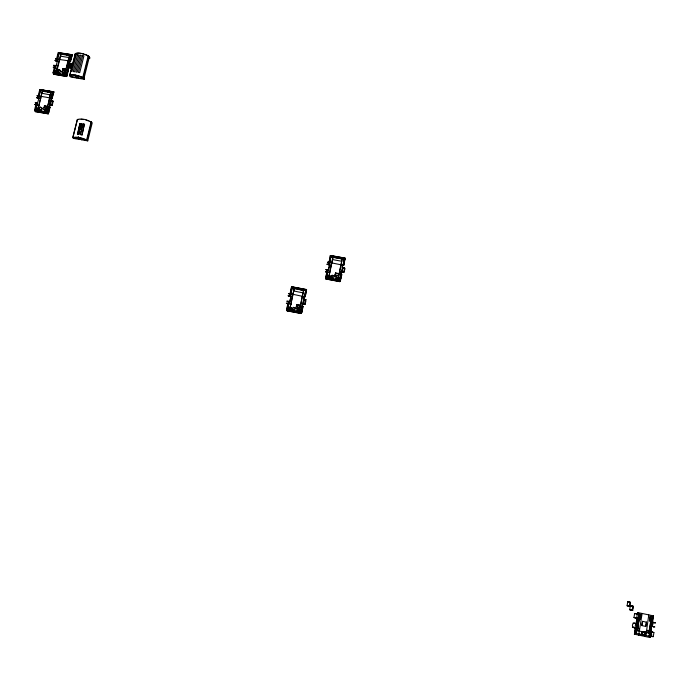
<?xml version="1.0" encoding="UTF-8"?>
<svg xmlns="http://www.w3.org/2000/svg" width="690" height="690" viewBox="0 0 690 690"><rect width="100%" height="100%" fill="white"/><g stroke="black" fill="none" stroke-linecap="round" stroke-linejoin="round"><path stroke-width="1.03" d="M39.235 110.081C46.213 111.125 32.965 107.502 41.003 111.987M290.205 294.018L289.162 293.768L289.61 293.974M301.064 303.41L305.437 304.057L304.963 303.747L305.86 299.607C307.688 300.202 301.703 298.572 304.902 299.814M638.63 616.144L639.268 614.057C640.579 613.531 634.722 643.184 636.284 630.367M636.094 633.42L639.268 614.057L639.708 616.394L637.388 630.651L639.035 618.706L640.363 618.999L641.01 614.411L640.363 618.999M643.365 632.644C642.571 630.953 649.635 633.558 641.76 631.428L641.26 634.481M644.055 631.919L643.779 631.954M644.451 633.144L644.477 635.283L641.717 634.679L644.141 635.231L642.373 634.817L642.994 634.973M645.745 626.442L646.444 622.173L645.745 626.442L641.769 625.571L642.476 621.319L646.444 622.173M646.09 631.247L645.383 636.551L645.573 635.404M648.807 633.066L649.204 630.66L647.487 630.281L647.099 632.687M644.357 632.083L642.2 631.617L649.023 633.144L651.36 618.87L649.92 618.551L649.419 620.922L650.17 616.36L652.516 616.877L649.35 636.266L635.801 633.308L638.992 613.979L641.286 614.488M648.962 631.428L649.023 633.144M650.903 619.586L649.204 630.66M651.144 618.818L650.748 621.216L649.419 620.922M649.023 636.145L649.35 634.179M649.67 632.187L652.188 616.791M649.506 634.239L649.35 636.266M650.075 635.947L649.989 637.534L650.075 635.947L653.258 636.646L653.922 632.558L650.739 631.868L651.507 627.193M652.326 622.19L653.361 615.851L652.49 622.242L655.5 622.88L652.49 622.242M652.611 632.264L653.12 632.385L650.903 631.919L651.662 626.253L654.836 626.943L652.171 626.365M653.258 636.646C649.782 637.87 649.583 631.048 652.55 632.238M653.534 626.658L654.034 626.77L652.257 626.399L652.921 622.337M652.455 636.473L651.42 636.258L651.722 634.214M632.808 610.409L632.152 610.27L632.808 606.208L630.35 605.691L629.668 609.736L630.945 610.012L629.668 609.736M632.307 610.305L632.989 606.251L631.781 605.993M632.385 610.322L632.989 606.251M632.799 606.208L631.514 605.932L633.334 606.32L632.661 610.374L630.807 609.986M635.007 627.736L633.8 627.477L635.369 627.788L634.464 634.205L635.516 627.84C630.695 628.693 631.919 620.888 636.189 623.769L637.111 618.18L635.395 617.809L637.111 618.18M633.963 617.498L635.249 617.783L633.972 617.507L634.636 613.445L637.784 614.117L637.888 612.565L637.784 614.117M635.093 627.753L635.68 623.665L634.472 623.406L636.189 623.769M636.689 618.093L637.284 614.014L636.068 613.746L637.638 614.083M636.042 623.717L636.965 618.136M635.982 631.212L638.336 616.989M639.268 617.938L639.535 616.343L640.932 616.653M638.888 633.972L638.707 635.111L642.114 613.462M642.632 621.362L641.769 625.571M627.081 605.76L627.753 601.715L630.393 602.275L629.711 606.32L627.081 605.76L628.288 606.018M629.711 606.32L628.512 606.062L629.539 606.286L630.22 602.241L629.332 602.051M343.508 268.074L342.395 267.496L343.085 267.616L342.223 271.679L343.379 272.196L341.774 272.136L342.757 264.943C339.98 270.946 347.863 264.149 343.663 272.032L344.094 272.369L339.747 271.765M344.043 271.42L344.465 269.393M331.355 265.184L326.836 264.244L329.294 264.762L330.924 256.766L333.02 257.336L329.044 276.026L330.795 276.345L328.957 275.836M337.229 279.114C344.043 281.158 336.142 276.871 337.013 280.123L329.104 278.674L329.216 277.432L326.465 276.923M329.104 278.674L329.216 277.432M328.406 278.855L330.294 279.2L330.708 276.155L332.287 276.164L331.959 275.215L334.21 275.776L333.503 278.631L335.987 280.106L336.418 278.079M335.107 275.025L335.538 272.998L338.557 273.551L338.195 275.733L335.107 275.025L338.195 275.733M338.704 257.948L338.85 257.275L330.269 255.723L328.613 264.615L329.406 264.977L330.812 256.525L338.885 258.396M335.176 275.181L335.538 272.998M340.386 258.483L340.524 257.81L338.945 257.525L338.807 258.198L340.386 258.483L340.429 257.56L341.084 257.68L341.041 258.603L344.293 259.19L343.068 264.995L341.041 264.632L338.574 276.863M341.041 258.603L341.084 257.68M337.013 280.123L337.125 278.881M338.126 275.577L338.557 273.551M341.3 263.977L342.318 257.905L345.035 258.396L343.801 265.245L342.904 265.296M342.318 257.905L338.385 277.734L334.141 275.897M338.687 277.406L338.643 278.312L338.687 277.406L341.076 278.165M341.196 274.879L340.955 274.301L341.791 274.775L340.748 274.473L341.326 271.731L339.756 280.606M343.603 263.502L343.206 265.348L344.198 258.948L342.171 258.578M339.98 279.614L340.092 278.363L338.548 278.079M325.663 278.018L327.302 269.661L327.991 269.781L326.249 277.941L327.836 277.854L327.724 278.398L325.663 278.018L325.775 277.484L325.827 278.95L339.765 281.649C338.73 279.709 341.593 280.312 339.954 280.269M339.765 281.649L341.645 274.422M343.801 265.245L345.129 258.129L330.821 255.533L331.217 256.464L330.821 255.533M338.29 280.149L340.446 280.735L341.791 274.775M330.251 256.482L330.269 255.723M325.844 277.622L327.06 271.92M329.044 262.623L330.105 257.637M328 262.588C325.637 261.519 331.976 262.096 328.854 264.417L329.035 264.831M332.942 257.137L328.82 276.509L326.68 275.905L326.577 277.156L329.32 277.656M331.053 256.068L330.941 256.611L332.399 257.085M326.301 279.036L326.56 277.811M326.379 279.183L326.448 278.355L339.911 280.968M329.553 264.675L326.827 275.232L329.121 276.181M328.561 270.428L329.518 265.935M332.313 256.861L332.425 256.318L330.372 255.947M327.836 277.854L327.819 278.605L327.621 278.191M328.707 276.276L328.854 275.603M300.245 289.774L300.159 288.679L291.473 287.066L289.584 295.777L290.939 296.502L289.74 302.013L290.731 297.424M299.831 305.239L299.469 307.455L296.321 306.74L296.769 304.67L299.831 305.239L296.769 304.67M296.415 306.886L296.864 304.816M301.797 289.895L301.944 289.205L300.288 288.903L300.141 289.593L301.797 289.895L301.815 288.981L302.427 289.093L302.401 290.007L305.696 290.619L304.419 296.545L302.367 296.165L300.685 305.196M300.4 305.946L299.632 309.517L297.787 309.172L295.863 311.544C300.34 313.001 294.104 305.946 301.427 310.422M302.401 290.007L302.427 289.093M289.429 301.953L288.386 301.288L286.574 309.612L298.192 311.984L298.287 310.733L301.211 311.466L298.287 310.733M298.192 311.984L298.416 310.94M303.393 292.068L303.669 289.326L306.532 290.041L304.445 289.653L304.437 290.404L304.445 289.653M303.669 289.326L299.632 309.517M302.66 295.475L303.117 292.715M299.874 309.232L299.865 310.129L299.874 309.232L302.341 309.974M300.944 313.363L301.211 312.113L301.866 312.182L303.091 306.515L302.013 306.222L302.617 303.419L301.582 309.732L295.458 308.585M304.385 299.253L303.686 303.721L303.117 303.79L303.695 299.115L305.601 299.745L303.505 299.279L304.109 296.484L302.927 303.479L304.713 303.867L303.669 303.669L304.109 303.841M303.091 306.515L302.194 306.067L300.969 312.484M303.522 290.016L306.489 290.723L305.178 296.786L304.609 296.864L305.696 290.619M305.834 289.912L305.834 290.663L306.489 290.723M288.791 310.198L286.704 309.801L286.824 309.249L286.893 310.724L287.471 310.949L301.03 313.502L301.09 312.665L287.618 310.259M299.572 312.216L301.668 312.613L302.893 306.196M305.178 296.786L306.412 289.835M301.03 313.502L302.194 310.664M306.308 290.749L306.576 289.515L292.086 286.833L291.974 287.351M305.403 303.074L305.851 301.004M286.911 309.379L288.179 303.557M290.24 294.069L291.482 287.825M289.076 301.418L287.376 310.811M290.619 296.45L292.017 287.885L300.003 289.36M290.197 310.474L290.421 309.439L287.635 308.922L287.721 307.671L289.912 308.266L294.207 288.489L292.017 287.885M292.163 288.11L290.481 296.252L287.989 295.725L292.577 296.683M289.774 308.059L289.921 307.361L287.868 306.981L288.222 307.498M294.207 288.489L290.18 307.749L291.948 308.076L288.015 307.188L289.222 301.634L286.781 301.176L288.558 301.59L287.514 301.34L287.963 301.547M290.05 310.267L290.274 309.232L287.635 308.922M288.575 310.44L291.439 310.983L291.836 307.913M292.819 308.309L292.422 310.164L293.181 311.302M292.508 310.302L292.914 308.456M37.079 105.199L35.966 104.449M39.951 107.312L40.572 107.286M78.453 136.68L78.212 137.646L79.635 137.888L81.299 139.76L87.751 140.881L92.244 122.786C88.251 119.931 82.153 118.059 77.289 119.543L72.752 137.629L73.451 138.397L79.893 139.518L80.126 138.561L79.445 137.784L79.203 138.75L72.924 137.534L77.461 119.439L78.72 119.499M80.851 138.035L80.618 138.992L87.078 140.113L87.751 140.881M84.37 124.234L82.007 135.016L84.37 124.234L82.878 123.907L80.256 134.395L80.954 134.766M81.299 139.76L81.541 138.802M83.274 78.539L82.852 77.168M75.314 75.15L77.125 77.453L76.969 78.073L75.158 75.779L76.426 75.995L78.237 78.289L84.43 79.316L84.068 78.022M89.088 58.141L89.717 58.245L89.881 57.624L87.492 55.424A8.09 2.467 16.3 0 0 75.59 53.475L69.647 75.624L70.785 77.047L76.969 78.073M79.919 123.475L77.556 134.248L79.919 123.475L81.506 123.915L80.075 129.634M81.256 123.622L78.634 134.11L77.297 133.955M78.884 134.395L79.6 131.54M80.506 134.679L82.878 123.907M70.406 75.745L70.242 76.374L76.435 77.401L76.59 76.78M76.426 75.995L76.59 75.365L78.393 77.66L78.237 78.289M77.867 76.987L77.711 77.616L83.913 78.651L89.364 56.925L88.734 56.822M66.214 74.072L63.678 73.649L63.747 74.96L56.468 73.752L56.399 72.441L53.872 72.019M67.853 54.389L66.404 54.148L66.24 54.769L67.698 55.01L67.551 54.001L67.396 54.622L72.114 55.778L72.286 54.743L58.21 52.466L56.2 60.34L56.658 60.918L57.589 61.393L56.83 60.444L58.685 53.19L61.091 54.2L56.692 71.441L54.269 70.458L54.579 70.837L55.864 65.809L53.665 65.334L54.294 65.921L53.768 65.274M47.886 106.088L46.851 110.159L50.888 91.451L50.913 94.245M48.309 104.457L50.465 94.711M46.722 109.607L46.877 110.59L46.722 109.607L49.266 110.486M51.931 92.71L51.776 91.882L53.044 92.098M56.468 73.752L56.399 72.441M48.749 112.505L50.068 107.33L49.594 106.803L48.956 106.7L47.507 112.384L48.749 112.505L48.127 113.867L35.776 111.754L35.121 111.452L35.121 110.176M50.706 104.742L51.612 104.94L50.387 105.009L49.611 104.138L50.568 100.361L53.285 101.301L52.742 101.465M50.888 91.451L53.673 92.201L51.992 98.687L51.224 97.808L52.604 92.4L50.732 92.081M50.068 107.33L48.99 107.002L49.637 104.449L50.387 105.009M51.06 101.189L50.603 100.671L51.25 98.118L51.992 98.687L53.277 93.668M56.132 74.175L57.874 74.46L57.417 73.908L58.409 70.164L57.96 69.699L58.71 69.604L60.349 70.346L59.659 72.985L62.971 75.098L63.609 72.597L59.357 70.32M50.163 103.552L50.646 101.663M52.138 95.806L51.534 98.17L38.95 95.97M52.725 93.512L52.337 95.022L52.026 94.659M47.921 113.634L50.103 104.966M50.879 105.053C47.446 102.37 56.192 107.174 50.241 104.25L51.707 98.644M52.328 98.454L51.854 97.92L53.397 91.874M48.127 113.867L49.732 107.562L48.956 106.7M40.589 90.123L40.719 89.64L53.924 91.865L53.734 92.926M66.481 55.079L66.102 53.76L66.844 54.717M63.032 68.81L62.548 70.682L62.825 68.56L65.809 69.276L62.825 68.56M68.008 54.717L68.163 54.096M69.293 54.286L69.673 55.605L66.99 66.18M63.48 70.837L65.334 71.148L65.61 69.026M67.698 73.175L65.188 72.269L65.024 72.898L66.456 73.131M65.541 71.864L66.516 69.086M65.11 74.641L64.981 75.141L66.887 75.452L65.981 75.012L67.404 69.38L68.043 69.483L68.491 70.052L66.568 76.556L53.596 74.184L54.036 72.795L55.304 73.002L55.459 73.839L54.898 73.166M70.302 55.58L70.164 54.734L72.062 55.045L70.63 60.53M65.386 74.977L65.257 75.477L64.713 74.796M68.051 66.844L70.026 67.68L68.793 67.784L68.051 66.844L69 63.101L70.087 63.782L69.612 65.654M72.114 55.778L70.38 61.522L69.638 60.573L71.001 55.209M68.491 70.052L67.422 69.707L68.069 67.18M70.095 61.479L69.457 63.998L69.017 63.437L69.656 60.91L70.38 61.522M71.424 54.941L71.303 55.442L70.035 55.226M66.516 74.451L66.758 73.511L63.454 73.218M70.208 59.918L70.432 57.46M70.923 57.098L71.303 55.605L69.431 55.295L65.05 72.571L65.334 73.269L65.188 72.269M68.043 69.483L66.361 76.314M68.681 66.956L69.63 63.204M70.725 61.255L70.277 60.677L71.794 54.691L72.062 55.045M67.862 70.268L68.793 67.784M66.568 76.556L67.542 73.804M67.353 73.433L68.146 70.311M71.044 63.575L70.095 67.327L70.604 67.974L69.492 67.12L68.405 67.327L70.604 67.974L71.682 64.067L69.328 63.377L69.69 63.834M34.793 110.469L34.923 109.969L35.431 110.581L35.561 110.072L36.82 110.288L36.691 110.797L34.5 110.159L36.449 102.56L37.079 102.672L35.13 110.262M38.752 98.342L37.743 97.532L39.779 89.579L47.688 90.916L48.257 91.572L40.253 90.321L38.373 97.635C40.106 100.274 33.008 95.746 38.812 98.092M38.2 97.73C41.124 95.332 35.009 95.134 37.924 96.29M47.748 111.435L45.212 110.995L45.29 112.297L37.993 111.047L38.235 110.098L35.699 109.667L35.621 108.373L37.812 109.046L42.435 90.994L40.253 90.321M40.572 90.683L38.7 97.997L40.822 98.592M35.561 111.521L35.561 110.072M38.985 98.04L36.104 108.097L35.785 107.744L38.235 108.692L42.435 90.994M35.776 111.754L35.725 110.892L48.291 113.238M37.484 108.692L37.648 108.063M37.113 110.607L36.984 111.107L36.398 110.486M37.993 111.047L37.916 109.753L35.38 109.322L35.699 109.667M37.683 111.426L39.416 111.72L38.942 111.211L39.666 108.399M41.133 110.409L41.823 107.761L40.158 107.045L39.658 107.433M47.688 90.916L48.102 92.193M44.608 106.036L44.126 107.925L44.393 105.794L47.394 106.51L44.393 105.794M55.304 73.002L55.174 73.502L53.001 72.855L54.924 65.326L56.149 65.861L57.417 60.875M53.277 73.192L53.406 72.692L53.915 73.295M53.63 72.959L55.554 65.429M49.042 91.796L49.758 91.261L49.042 91.796L49.352 92.158L49.197 91.166M60.849 53.889L56.287 71.769L54.113 71.079L54.182 72.398L56.709 72.812M58.986 53.578L57.279 61.143L54.915 60.444L59.245 61.444M54.036 74.253L54.036 72.795M54.243 74.503L54.191 73.632L66.723 75.935M60.246 53.622L58.357 53.311L60.522 53.975L60.375 53.13L60.651 53.475L59.392 53.268M55.976 71.389L56.132 70.768M45.048 108.08L46.911 108.399L47.179 106.269M51.284 101.042L50.905 100.619L51.854 101.068M55.321 65.895L54.346 65.567L54.855 65.895M44.496 110.564L43.16 111.927L44.522 112.401L45.169 109.874L40.839 107.718M62.945 73.269L61.626 74.615L62.971 75.098M72.286 54.743L68.974 54.424M53.924 91.865L42.392 90.131M53.527 92.667L53.32 92.425M57.779 59.176L55.416 58.486L55.787 58.952M36.975 105.251L36.423 104.656L36.906 102.767C39.114 103.448 33.103 101.689 36.147 103.198M72.752 137.629C77.461 136.128 82.679 138.328 87.078 140.113L91.58 121.992L89.562 121.354M73.804 137.81L78.876 137.715L86.63 139.906L91.14 121.776L90.528 121.811M329.63 262.787L328.889 262.191M290.852 294.225L288.437 293.595L290.171 294.035M333.606 275.759L332.908 275.413M288.756 303.867L286.333 303.246L288.075 303.841M57.417 73.908L58.59 73.675M345.129 258.129L331.364 255.792M55.493 67.784L53.19 67.206L54.726 68.051M344.577 258.879L344.517 258.716M38.942 111.211L40.098 111.012M39.261 105.751L34.716 104.44L36.285 105.242M306.576 289.515L306.429 290.197L304.557 289.852M327.991 269.781L325.689 269.574L327.051 270.152M344.681 268.384L344.517 267.97M84.758 54.484A7.504 2.286 16.3 0 1 88.156 56.045L82.697 77.797A7.53 2.174 16.1 0 0 75.296 75.262A7.53 2.174 16.1 0 0 70.277 75.728L69.733 75.538L75.236 53.82L75.779 54.018A7.504 2.286 16.3 0 1 76.116 53.682M288.075 303.678L287.066 303.41L288.11 303.635M632.359 627.15L633.661 627.408M58.15 72.303L59.167 72.795L54.424 71.458M330.139 278.863L331.718 278.872M327.716 272.119C324.507 270.42 325.749 272.964 327.267 271.851L327.871 270.195L327.302 269.661M343.827 272.438L341.645 271.782L342.766 267.651M36.173 105.009L35.406 104.656L36.398 104.94M291.232 310.673L292.793 310.724M305.187 304.109L304.342 304.023M81.092 119.292L83.412 119.56M80.178 123.769L81.506 123.915M653.87 632.558L652.507 632.282M294.242 307.611L293.414 307.404M643.805 635.145L643.184 634.981M333.037 275.543L332.287 275.405L332.692 275.638M288.204 301.728L289.533 301.694M75.779 54.018L75.141 53.906L75.728 54.691M88.156 56.045L88.794 56.149L83.326 77.901L84.43 79.316M75.029 54.372L76.297 54.579L72.053 71.372L70.777 71.156M88.57 57.442L89.717 58.245M60.78 53.078L62.825 53.415M64.877 53.751L66.921 54.087M63.644 53.967L68.534 54.769M58.685 53.19L65.938 54.381M61.091 54.2L69.673 55.605M56.684 58.434L59.728 59.547L69.94 60.962M69.638 60.573L70.277 60.677M56.2 60.34L56.83 60.444M68.353 67.232L66.723 67.223M54.441 67.197L55.079 67.301M55.39 67.68L57.701 68.543M62.35 70.432L65.136 70.898M56.442 71.148L58.055 71.415M61.35 71.958L66.913 72.881L66.611 72.51M57.77 72.666C64.722 73.623 51.56 70.009 59.452 74.727M66.378 74.848L67.197 75.175M53.001 72.855L56.166 73.382M63.446 74.589L67.085 75.262M71.035 75.857L69.647 75.624L70.087 75.219A8.116 2.346 16.1 0 1 82.015 77.202L83.326 77.901L82.697 77.797M84.585 78.695L83.887 78.177M60.487 74.9L62.566 75.245M53.596 74.184L66.801 76.383M49.516 91.529L48.007 91.278L47.843 91.908L49.352 92.158M51.207 91.822L50.068 91.623L49.913 92.253L52.914 92.762L52.604 92.4M51.647 92.382L52.914 92.598M42.694 91.287L51.293 92.736M650.584 636.051L652.455 636.473M50.715 94.996L41.857 93.254M38.235 95.608L39.356 96.315M51.224 97.808L51.854 97.92M37.743 97.532L38.373 97.635M49.611 104.138L50.241 104.25M49.922 104.492L48.05 104.173L48.516 104.699M43.91 107.692L46.696 108.166M37.976 108.416L39.589 108.684M42.892 109.253L47.041 109.96M46.558 110.236L47.989 110.486M35.949 108.727L39.684 109.598M48.309 110.831L45.005 110.504M34.5 110.159L37.665 110.702M44.962 111.944L48.645 112.574M42.047 112.168L44.126 112.522M35.121 111.452L48.36 113.712M651.412 636.24L650.782 636.128L651.446 632.04L652.473 632.256M341.188 257.931L342.413 258.155M344.431 258.491L345.112 258.621M330.674 256.206L330.812 256.525M333.443 256.714L335.305 257.051M337.169 257.387L339.023 257.724M341.084 258.095L343.051 258.241L343.025 259.009M340.282 258.233L340.946 258.353M344.319 259.035L345 259.155M333.02 257.336L342.344 259.026M342.973 264.753L343.663 264.882M341.119 264.822L329.285 262.398M328.457 264.253L329.139 264.382M342.628 268.082L342.18 267.677M341.533 271.558L342.352 272.205M335.607 273.154L338.626 273.706M326.87 271.688L329.846 272.766M340.748 274.473L340.239 277.69M333.046 275.724L332.011 275.534L331.433 278.251L332.011 279.519M336.151 277.156L338.79 277.639M326.793 276.138L330.657 277.018M336.341 277.889L340.196 278.596M326.085 277.725L327.931 278.07M325.559 277.811L329.001 278.441M336.91 279.899L340.446 280.735M333.986 279.881L338.919 280.787M325.827 278.95L340.179 281.58M305.144 289.386L292.086 286.833M292.293 287.402L291.473 287.066M302.556 289.326L303.798 289.55M296.631 288.386L302.479 289.472M301.659 289.671L302.272 289.783M294.311 288.67L303.755 290.421M303.221 292.896L293.664 290.964M290.041 293.673L302.47 296.338M304.29 296.321L304.989 296.45M289.584 295.777L290.274 295.906M302.798 303.264L303.497 303.393M287.937 303.359L291.025 304.402M296.321 306.74L299.469 307.455M294.069 307.585L297.787 309.172M299.727 309.922L301.297 310.215M287.859 307.887L291.801 308.766M286.824 309.249L288.912 309.646M301.09 311.932L301.866 312.182M287.169 309.482L289.032 309.827M298.063 311.768L301.547 312.423M298.175 312.242L300.176 312.622M286.893 310.724L301.427 313.45M83.128 124.191L84.629 124.536M80.256 134.395L81.756 134.722M630.35 605.691L631.626 605.958M38.312 96.195L37.657 95.893L38.252 95.901M627.762 601.715L628.883 601.956M628.65 606.096L629.53 606.277M631.247 610.081L632.135 610.262M635.249 617.774L634.783 617.662L636.43 618.024M654.206 622.613C655.69 622.915 652.619 622.251 654.06 622.578M635.499 623.605L633.032 623.087M633.653 627.417L633.196 627.331L634.826 627.667M637.888 612.565L653.525 615.894M651.826 626.304L652.257 626.399M635.921 613.721L634.748 613.47M636.611 618.076L635.818 617.895M652.835 622.302L653.637 622.484L653.033 622.363L652.369 626.425L653.395 626.641M637.181 630.582L642.054 631.652L641.829 634.697L642.338 631.635L641.76 631.428M650.239 636.008L650.67 636.102M634.317 634.144L649.989 637.534M636.215 613.781L637.094 613.962M648.773 614.876L645.892 635.525L645.417 635.343M650.17 616.36L649.816 618.525M652.516 616.877L651.834 618.956M328.414 262.536L327.991 262.321L329.018 262.536M85.983 120.129L88.458 120.914M639.035 618.706L639.268 614.057M637.577 628.176L639.182 628.521L638.69 630.884M56.477 59.004L56.097 58.71L57.08 59.004M293.017 307.386L295.225 307.662L294.518 310.552L297.183 311.94M38.226 98.066L39.175 98.515M59.599 70.035L58.59 70.035M40.719 89.64L41.366 89.959M70.259 63.851L70.967 63.851M59.116 52.578L59.754 52.906M41.141 110.409L44.522 112.401M344.215 268.082L343.085 267.616M52.561 101.085L51.008 100.559M34.992 104.354L35.664 105.087M35.302 102.491L35.854 103.095M36.449 102.56L36.941 103.095M46.239 112.159L46.808 112.789L46.653 111.97L46.523 112.479L48.429 112.798L47.921 112.185M36.768 97.437L37.441 98.178M48.153 109.857L48.93 110.711M37.079 95.574L37.622 96.186M78.212 137.646L79.893 139.518M50.568 100.361L51.345 101.24M39.779 89.579L40.865 90.847M49.43 91.865L49.999 92.512M49.594 91.235L50.37 92.132M53.466 67.111L54.113 67.896M55.424 68.051L54.898 67.413L55.373 65.541L55.864 66.137M54.924 65.326L55.39 65.895M55.217 60.254L55.864 61.048M55.519 58.417L56.045 59.073M57.175 61.203L56.649 60.556L57.123 58.685L57.65 59.34M70.277 75.728L70.88 76.478M60.28 56.123L68.862 57.537M68.664 67.025L69.285 67.818M69 63.101L69.906 63.92M68 54.07L68.733 55.028M67.836 54.691L68.379 55.39M289.921 307.361L290.266 307.887M286.816 303.195L287.109 303.643M288.593 303.885L288.799 301.452L289.041 301.815L288.386 301.288M288.463 295.613L288.756 296.07M290.24 296.303L290.447 293.871L290.688 294.242M302.194 306.067L302.513 306.593M293.69 288.411L293.802 287.859M303.428 303.428L303.695 303.867M303.695 299.115L304.014 299.658M300.159 288.679L300.478 289.231M302.237 289.058L302.565 289.619M325.758 271.532L325.982 272.024M327.336 264.106L327.569 264.606M332.425 259.561L341.757 261.251M338.85 257.275L339.092 257.887M340.765 258.327L340.938 258.767M340.912 257.646L341.145 258.258M76.685 53.441A7.504 2.286 16.3 0 1 80.799 53.466M82.11 53.717A7.504 2.286 16.3 0 1 83.447 54.062M288.713 295.838L289.757 296.079L288.748 295.82M331.709 278.122L333.08 278.45L331.709 278.122M325.973 271.765L327 272.015L326.016 271.748M326.405 269.747L327.431 269.988L326.448 269.721M327.56 264.348L328.578 264.589L327.56 264.348M336.478 277.216L335.987 280.106L334.71 279.7L336.478 277.216M39.313 109.805L40.632 110.228L39.373 109.77M77.573 54.786L73.33 71.579L74.606 71.794L78.85 55.002L77.573 54.786M80.126 55.209L75.891 72.01L77.168 72.217L81.403 55.416L80.126 55.209M82.679 55.623L78.444 72.433L79.73 72.64L83.956 55.838L82.679 55.623M52.63 100.835L51.664 104.613L52.199 105.216L53.156 101.439L52.63 100.835M37.182 97.739L38.166 98.058L37.182 97.739M35.889 102.767L36.872 103.086L35.932 102.75M55.623 60.582L56.597 60.91L55.666 60.556M53.872 67.439L54.846 67.767L53.915 67.413M331.226 277.958L333.641 278.57L331.226 277.958M292.172 309.896L294.639 310.5L292.172 309.896M292.724 310.034L294.069 310.379L292.724 310.034M642.873 631.755L643.977 631.997L642.873 631.755M633.869 623.26L634.326 623.372L633.869 623.26"/></g></svg>
